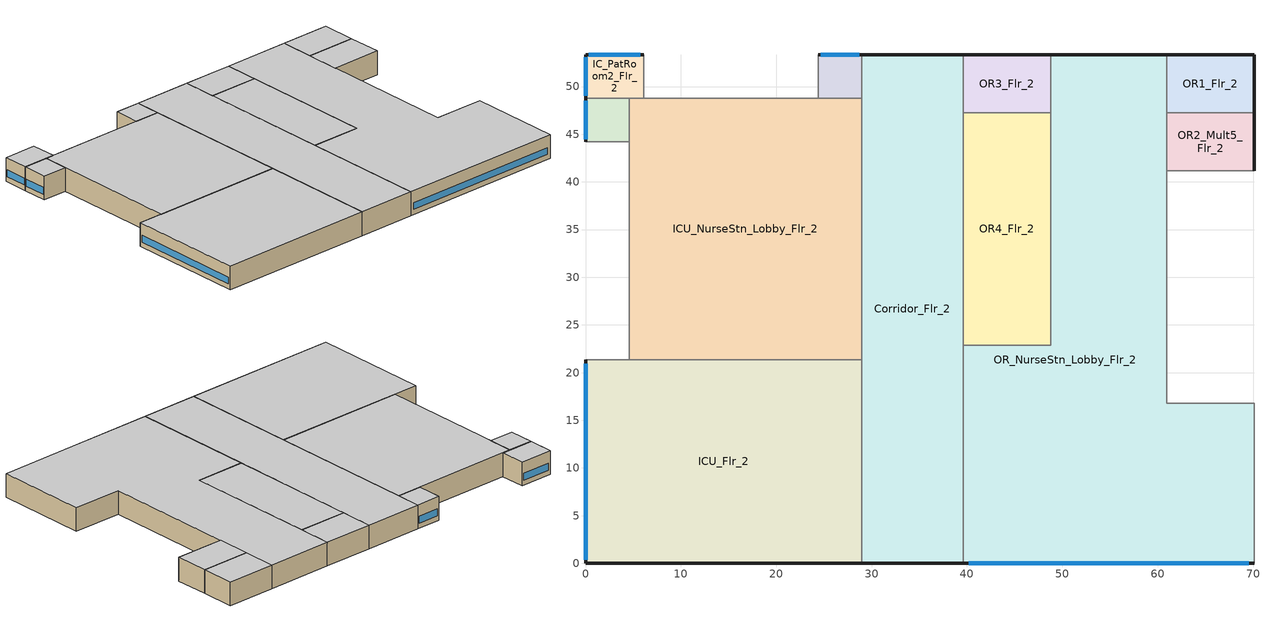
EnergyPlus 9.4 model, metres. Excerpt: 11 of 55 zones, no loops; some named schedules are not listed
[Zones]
Corridor_Flr_2
 floor adiabatic (int_slab_floor): 39.62,53.34 39.62,0 28.96,0 28.96,53.34 z4.27
 wall outside (nonres_ext_wall): 39.62,53.34 28.96,53.34 / 28.96,0 39.62,0 z4.27:8.54
 wall adiabatic (int_wall): 39.62,0 39.62,53.34 / 28.96,53.34 28.96,0 z4.27:8.54
 ceiling adiabatic (int_slab_ceiling): 28.96,53.34 28.96,0 39.62,0 39.62,53.34 z8.54
ICU_Flr_2
 floor adiabatic (int_slab_floor): 28.96,21.34 28.96,0 0,0 0,21.34 z4.27
 wall outside (nonres_ext_wall): 0,21.34 0,0 28.96,0 z4.27:8.54
 wall adiabatic (int_wall): 28.96,0 28.96,21.34 0,21.34 z4.27:8.54
 window (Window_U_0.40_SHGC_0.38): 0,20.94 0,0.4 z5.18:6.4
 ceiling adiabatic (int_slab_ceiling): 0,21.34 0,0 28.96,0 28.96,21.34 z8.54
ICU_NurseStn_Lobby_Flr_2
 floor adiabatic (int_slab_floor): 4.57,21.34 4.57,48.77 28.96,48.77 28.96,21.34 z4.27
 wall adiabatic (int_wall): 28.96,21.34 28.96,48.77 4.57,48.77 4.57,21.34 28.96,21.34 z4.27:8.54
 ceiling adiabatic (int_slab_ceiling): 4.57,21.34 28.96,21.34 28.96,48.77 4.57,48.77 z8.54
IC_PatRoom1_Mult5_Flr_2
 floor adiabatic (int_slab_floor): 28.96,53.34 28.96,48.77 24.38,48.77 24.38,53.34 z4.27
 wall outside (nonres_ext_wall): 28.96,53.34 24.38,53.34 z4.27:8.54
 wall adiabatic (int_wall): 24.38,53.34 24.38,48.77 28.96,48.77 28.96,53.34 z4.27:8.54
 window (Window_U_0.40_SHGC_0.38): 28.68,53.34 24.66,53.34 z5.18:6.4
 ceiling adiabatic (int_slab_ceiling): 24.38,53.34 24.38,48.77 28.96,48.77 28.96,53.34 z8.54
IC_PatRoom2_Flr_2
 floor adiabatic (int_slab_floor): 6.1,53.34 6.1,48.77 0,48.77 0,53.34 z4.27
 wall outside (nonres_ext_wall): 6.1,53.34 0,53.34 0,48.77 z4.27:8.54
 wall adiabatic (int_wall): 0,48.77 6.1,48.77 6.1,53.34 z4.27:8.54
 window (Window_U_0.40_SHGC_0.38): 5.73,53.34 0.37,53.34 / 0,53.07 0,49.04 z5.18:6.4
 ceiling adiabatic (int_slab_ceiling): 0,53.34 0,48.77 6.1,48.77 6.1,53.34 z8.54
IC_PatRoom3_Mult6_Flr_2
 floor adiabatic (int_slab_floor): 4.57,48.77 4.57,44.2 0,44.2 0,48.77 z4.27
 wall outside (nonres_ext_wall): 0,48.77 0,44.2 z4.27:8.54
 wall adiabatic (int_wall): 0,44.2 4.57,44.2 4.57,48.77 0,48.77 z4.27:8.54
 window (Window_U_0.40_SHGC_0.38): 0,48.49 0,44.47 z5.18:6.4
 ceiling adiabatic (int_slab_ceiling): 0,48.77 0,44.2 4.57,44.2 4.57,48.77 z8.54
OR1_Flr_2
 floor adiabatic (int_slab_floor): 70.1,53.34 70.1,47.24 60.96,47.24 60.96,53.34 z4.27
 wall outside (nonres_ext_wall): 70.1,47.24 70.1,53.34 60.96,53.34 z4.27:8.54
 wall adiabatic (int_wall): 60.96,53.34 60.96,47.24 70.1,47.24 z4.27:8.54
 ceiling adiabatic (int_slab_ceiling): 60.96,53.34 60.96,47.24 70.1,47.24 70.1,53.34 z8.54
OR2_Mult5_Flr_2
 floor adiabatic (int_slab_floor): 70.1,47.24 70.1,41.15 60.96,41.15 60.96,47.24 z4.27
 wall outside (nonres_ext_wall): 70.1,41.15 70.1,47.24 z4.27:8.54
 wall adiabatic (int_wall): 70.1,47.24 60.96,47.24 60.96,41.15 70.1,41.15 z4.27:8.54
 ceiling adiabatic (int_slab_ceiling): 60.96,47.24 60.96,41.15 70.1,41.15 70.1,47.24 z8.54
OR3_Flr_2
 floor adiabatic (int_slab_floor): 48.77,53.34 48.77,47.24 39.62,47.24 39.62,53.34 z4.27
 wall outside (nonres_ext_wall): 48.77,53.34 39.62,53.34 z4.27:8.54
 wall adiabatic (int_wall): 39.62,53.34 39.62,47.24 48.77,47.24 48.77,53.34 z4.27:8.54
 ceiling adiabatic (int_slab_ceiling): 39.62,53.34 39.62,47.24 48.77,47.24 48.77,53.34 z8.54
OR4_Flr_2
 floor adiabatic (int_slab_floor): 48.77,47.24 48.77,22.86 39.62,22.86 39.62,47.24 z4.27
 wall adiabatic (int_wall): 48.77,22.86 48.77,47.24 39.62,47.24 39.62,22.86 48.77,22.86 z4.27:8.54
 ceiling adiabatic (int_slab_ceiling): 39.62,47.24 39.62,22.86 48.77,22.86 48.77,47.24 z8.54
OR_NurseStn_Lobby_Flr_2
 floor adiabatic (int_slab_floor): 39.62,0 39.62,22.86 48.77,22.86 48.77,53.34 60.96,53.34 60.96,16.76 70.1,16.76 70.1,0 z4.27
 wall outside (nonres_ext_wall): 60.96,53.34 48.77,53.34 / 39.62,0 70.1,0 z4.27:8.54
 wall adiabatic (int_wall): 70.1,0 70.1,16.76 60.96,16.76 60.96,53.34 / 48.77,53.34 48.77,22.86 39.62,22.86 39.62,0 z4.27:8.54
 window (Window_U_0.42_SHGC_0.40): 40.2,0 69.53,0 z5.18:6.4
 ceiling adiabatic (int_slab_ceiling): 39.62,0 70.1,0 70.1,16.76 60.96,16.76 60.96,53.34 48.77,53.34 48.77,22.86 39.62,22.86 z8.54
[Building]
Hospital: Loads convergence tolerance value=0.04; Maximum number of warmup days=25; Minimum number of warmup days=6; North axis=-90; Solar distribution=FullInteriorAndExterior; Temperature convergence tolerance value=0.2; Terrain=City
[Site:Location]
Denver-Aurora-Buckley.AFB_CO_USA WMO=724695: Elevation=1726; Latitude=39.72; Longitude=-104.75; Time zone=-7
[Site:WaterMainsTemperature]
Annual average outdoor air temperature=9.95; Calculation method=Correlation; Maximum difference in monthly average outdoor air temperatures=23.7
[SizingPeriod:DesignDay] Barometric pressure=82237; Day of month=21; Daylight saving time indicator=No; Dry bulb temperature range modifier type=DefaultMultipliers; Humidity condition type=WetBulb; Rain indicator=No; Snow indicator=No
Name | Ashrae clear sky optical depth for beam irradiance taub | Ashrae clear sky optical depth for diffuse irradiance taud | Daily dry bulb temperature range | Day type | Maximum dry bulb temperature | Month | Solar model indicator | Wetbulb or dewpoint at maximum dry bulb | Wind direction | Wind speed | Sky clearness
Denver-Aurora-Buckley.AFB_CO_USA Ann Clg .4% Condns DB=>MWB | 0.423 | 2.02 | 14.8 | SummerDesignDay | 33.9 | 7 | ASHRAETau | 15 | 30 | 3.6
Denver-Aurora-Buckley.AFB_CO_USA Ann Htg 99.6% Condns DB |  |  | 0 | WinterDesignDay | -17.9 | 12 | ASHRAEClearSky | -17.9 | 180 | 2.5 | 0
[Construction]
InteriorFurnishings: Std Wood 6inch
Window_U_0.40_SHGC_0.38: Glass_8652_LayerAvg, Gap_1_W_0_0127, Glass_102_LayerAvg
Window_U_0.42_SHGC_0.40: LoE TINT 6MM, AIR 6MM, CLEAR 6MM
int_slab_ceiling: CP02 CARPET PAD, 100mm Normalweight concrete floor
int_slab_floor: 100mm Normalweight concrete floor, CP02 CARPET PAD
int_wall: G01 13mm gypsum board, G01 13mm gypsum board
nonres_ext_wall: 200mm Normalweight concrete wall, Nonres_Exterior_Wall_Insulation, G01 13mm gypsum board
[Material]
Name | Conductivity | Density | Roughness | Specific heat | Thickness | Solar absorptance | Thermal absorptance | Visible absorptance
100mm Normalweight concrete floor | 2.31 | 2322 | MediumRough | 832 | 0.1016
200mm Normalweight concrete wall | 2.31 | 2322 | MediumRough | 832 | 0.2032
G01 13mm gypsum board | 0.16 | 800 | Smooth | 1090 | 0.0127 | 0.7 | 0.9 | 0.5
Std Wood 6inch | 0.12 | 540 | MediumSmooth | 1210 | 0.15 | 0.7 | 0.9 | 0.7
[Material:NoMass] Solar absorptance=0.7; Thermal absorptance=0.9
Name | Roughness | Thermal resistance | Visible absorptance
CP02 CARPET PAD | VeryRough | 0.21648 | 0.8
Nonres_Exterior_Wall_Insulation | MediumSmooth | 1.63975 | 0.7
[WindowMaterial:Gas] Gas type=Air
Name | Thickness
AIR 6MM | 0.0063
Gap_1_W_0_0127 | 0.0127
[WindowMaterial:Glazing] Front side infrared hemispherical emissivity=0.84; Infrared transmittance at normal incidence=0; Optical data type=SpectralAverage
Name | Back side infrared hemispherical emissivity | Back side solar reflectance at normal incidence | Back side visible reflectance at normal incidence | Conductivity | Front side solar reflectance at normal incidence | Front side visible reflectance at normal incidence | Solar transmittance at normal incidence | Thickness | Visible transmittance at normal incidence
CLEAR 6MM | 0.84 | 0.071 | 0.08 | 0.9 | 0.071 | 0.08 | 0.775 | 0.006 | 0.881
Glass_102_LayerAvg | 0.84 | 0.0748545 | 0.082564 | 1 | 0.0747638 | 0.082563 | 0.833848 | 0.003048 | 0.89926
Glass_8652_LayerAvg | 0.39 | 0.462105 | 0.306829 | 0.962 | 0.298987 | 0.209449 | 0.343691 | 0.003059 | 0.487937
LoE TINT 6MM | 0.1 | 0.2 | 0.054 | 0.9 | 0.093 | 0.035 | 0.36 | 0.006 | 0.5
[ElectricEquipment] Design level calculation method=EquipmentLevel; End use subcategory=MiscPlug; Fraction latent=0; Fraction lost=0; Fraction radiant=0.5
Name | Zone or zonelist | Design level | Schedule
ICU_Flr_2_MiscPlug_Equip | ICU_Flr_2 | 19947.9 | BLDG_EQUIP_EXTD_SCH
ICU_NurseStn_Lobby_Flr_2_MiscPlug_Equip | ICU_NurseStn_Lobby_Flr_2 | 14391.9 | BLDG_EQUIP_EXTD_SCH
IC_PatRoom1_Mult5_Flr_2_MiscPlug_Equip | IC_PatRoom1_Mult5_Flr_2 | 674.7548 | BLDG_EQUIP_EXTD_SCH
IC_PatRoom2_Flr_2_MiscPlug_Equip | IC_PatRoom2_Flr_2 | 899.673 | BLDG_EQUIP_EXTD_SCH
IC_PatRoom3_Mult6_Flr_2_MiscPlug_Equip | IC_PatRoom3_Mult6_Flr_2 | 674.7548 | BLDG_EQUIP_EXTD_SCH
OR1_Flr_2_MiscPlug_Equip | OR1_Flr_2 | 2399.13 | BLDG_EQUIP_SCH
OR2_Mult5_Flr_2_MiscPlug_Equip | OR2_Mult5_Flr_2 | 2399.13 | BLDG_EQUIP_SCH
OR3_Flr_2_MiscPlug_Equip | OR3_Flr_2 | 2399.13 | BLDG_EQUIP_SCH
OR4_Flr_2_MiscPlug_Equip | OR4_Flr_2 | 9596.51 | BLDG_EQUIP_SCH
OR_NurseStn_Lobby_Flr_2_MiscPlug_Equip | OR_NurseStn_Lobby_Flr_2 | 11331.5 | BLDG_EQUIP_EXTD_SCH
[EnergyManagementSystem:Program]
ER_Main: IF ER_Humidifier_Status > 0; SET ER_ExtraElecHeatC_Status = 1; SET ER_ExtraElecHeatC_SP = ER_AfterHumidifier_Temp + 0.36; ELSE; SET ER_ExtraElecHeatC_Status = 0; SET ER_ExtraElecHeatC_SP = NULL; ENDIF; IF T_OA < 10 && ER_HeatC_Status >0; SET HeatGain = 0 * (ER_FanDesignMass/1.2) *2118; SET FlowRate = (ER_FanMassFlow/1.2)*2118; SET ER_PreheatDeltaT = HeatGain/(1.08*FlowRate); SET ER_ExtraWaterHeatC_Status = 1; SET ER_ExtraWaterHeatC_SP = ER_AfterElecHeatC_Temp + ER_PreheatDeltaT; ELSE; SET ER_ExtraWaterHeatC_Status = 0; SET ER_ExtraWaterHeatC_SP = NULL; ENDIF
ICU_Main: IF ICU_Humidifier_Status > 0; SET ICU_ExtraElecHeatC_Status = 1; SET ICU_ExtraElecHeatC_SP = ICU_AfterHumidifier_Temp + 0.36; ELSE; SET ICU_ExtraElecHeatC_Status = 0; SET ICU_ExtraElecHeatC_SP = NULL; ENDIF; IF T_OA < 10 && ICU_HeatC_Status >0; SET HeatGain = 0 * (ICU_FanDesignMass/1.2) *2118; SET FlowRate = (ICU_FanMassFlow/1.2)*2118; SET ICU_PreheatDeltaT = HeatGain/(1.08*FlowRate); SET ICU_ExtraWaterHeatC_Status = 1; SET ICU_ExtraWaterHeatC_SP = ICU_AfterElecHeatC_Temp + ICU_PreheatDeltaT; ELSE; SET ICU_ExtraWaterHeatC_Status = 0; SET ICU_ExtraWaterHeatC_SP = NULL; ENDIF
LABS_Main: IF LABS_Humidifier_Status > 0; SET LABS_ExtraElecHeatC_Status = 1; SET LABS_ExtraElecHeatC_SP = LABS_AfterHumidifier_Temp + 0.36; ELSE; SET LABS_ExtraElecHeatC_Status = 0; SET LABS_ExtraElecHeatC_SP = NULL; ENDIF; IF T_OA < 10 && LABS_HeatC_Status >0; SET HeatGain = 0 * (LABS_FanDesignMass/1.2) *2118; SET FlowRate = (LABS_FanMassFlow/1.2)*2118; SET LABS_PreheatDeltaT = HeatGain/(1.08*FlowRate); SET LABS_ExtraWaterHeatC_Status = 1; SET LABS_ExtraWaterHeatC_SP = LABS_AfterElecHeatC_Temp + LABS_PreheatDeltaT; ELSE; SET LABS_ExtraWaterHeatC_Status = 0; SET LABS_ExtraWaterHeatC_SP = NULL; ENDIF
OR_Main: IF OR_Humidifier_Status > 0; SET OR_ExtraElecHeatC_Status = 1; SET OR_ExtraElecHeatC_SP = OR_AfterHumidifier_Temp + 0.36; ELSE; SET OR_ExtraElecHeatC_Status = 0; SET OR_ExtraElecHeatC_SP = NULL; ENDIF; IF T_OA < 10 && OR_HeatC_Status >0; SET HeatGain = 0 * (OR_FanDesignMass/1.2) *2118; SET FlowRate = (OR_FanMassFlow/1.2)*2118; SET OR_PreheatDeltaT = HeatGain/(1.08*FlowRate); SET OR_ExtraWaterHeatC_Status = 1; SET OR_ExtraWaterHeatC_SP = OR_AfterElecHeatC_Temp + OR_PreheatDeltaT; ELSE; SET OR_ExtraWaterHeatC_Status = 0; SET OR_ExtraWaterHeatC_SP = NULL; ENDIF
Patrms_Main: IF Patrms_Humidifier_Status > 0; SET Patrms_ExtraElecHeatC_Status = 1; SET Patrms_ExtraElecHeatC_SP = Patrms_AfterHumidifier_Temp + 0.36; ELSE; SET Patrms_ExtraElecHeatC_Status = 0; SET Patrms_ExtraElecHeatC_SP = NULL; ENDIF; IF T_OA < 10 && Patrms_HeatC_Status >0; SET HeatGain = 0 * (Patrms_FanDesignMass/1.2) *2118; SET FlowRate = (Patrms_FanMassFlow/1.2)*2118; SET Patrms_PreheatDeltaT = HeatGain/(1.08*FlowRate); SET Patrms_ExtraWaterHeatC_Status = 1; SET Patrms_ExtraWaterHeatC_SP = Patrms_AfterElecHeatC_Temp + Patrms_PreheatDeltaT; ELSE; SET Patrms_ExtraWaterHeatC_Status = 0; SET Patrms_ExtraWaterHeatC_SP = NULL; ENDIF
PlantPump_EMS_Program: IF ChillerPlantDemandLoad < 630280.33; SET Chiller2PumpStatus = 0; SET Chiller2Status = 0; SET Chiller2PumpFlow = 0; ELSE; SET Chiller2PumpStatus = 1; SET Chiller2Status = 1; SET Chiller2PumpFlow = Chiller2PumpDesignFlow; ENDIF
SetBoilerCurve: IF BoilerPLR >= PLRx; IF BoilerType == 1; SET BoilerCurve = 0.975 + 0.305*BoilerPLR - 0.527*(BoilerPLR^2) + 0.249*(BoilerPLR^3); ELSE; SET BoilerCurve = 0.907 + 0.320*BoilerPLR - 0.420*(BoilerPLR^2) + 0.193*(BoilerPLR^3); ENDIF; ELSE; IF BoilerPLR == 0; SET BoilerCurve = NULL; ELSE; IF BoilerPLR <0.05; SET BoilerCurve = (0.05/(0.05 + SkinLossRate)) * (Ecx/EtRated); ELSE; SET BoilerCurve = (BoilerPLR/(BoilerPLR + SkinLossRate)) * (Ecx/EtRated); ENDIF; ENDIF; ENDIF
SetBoilerPar: SET CapRated =  1546341.78; SET EtRated =  0.8125; SET CapRated = (CapRated *3.412)/1000; SET SkinLossRate = 0.02; SET BoilerType = 1; IF BoilerType  == 1; IF CapRated >10000; SET PLRx = 0.2; ELSEIF CapRated >5000; SET PLRx = 0.25; ELSEIF CapRated >1000; SET PLRx = 0.33; ELSE; SET BoilerType = 2; SET PLRx = 0.2; ENDIF; ELSE; SET PLRx = 0.2; ENDIF; IF BoilerType == 1; SET CurveX = 0.975 + 0.305 * PLRx - 0.527 * (PLRx^2) + 0.249 * (PLRx^3); ELSE; SET CurveX = 0.907 + 0.320 * PLRx - 0.420 * (PLRx^2) + 0.193 * (PLRx^3); ENDIF; SET LoadX = CapRated * PLRx; SET Etx = CurveX * EtRated; SET InputEx = LoadX/Etx; SET SkinEx = CapRated * SkinLossRate; SET Ecx = (LoadX + SkinEx)/InputEx
Transformer_Load_Prog: SET Wired_LTG = Facility_Int_LTG*0.022
[EnergyManagementSystem:ProgramCallingManager]
BoilerCurveManager: InsideHVACSystemIterationLoop; SetBoilerCurve
BoilerParManager: BeginNewEnvironment; SetBoilerPar
ChangeTowerFlow_Manager: InsideHVACSystemIterationLoop; ChangTowerFlow
ER_Main_Manager: InsideHVACSystemIterationLoop; ER_Main
ICU_Main_Manager: InsideHVACSystemIterationLoop; ICU_Main
LABS_Main_Manager: InsideHVACSystemIterationLoop; LABS_Main
OR_Main_Manager: InsideHVACSystemIterationLoop; OR_Main
Patrms_Main_Manager: InsideHVACSystemIterationLoop; Patrms_Main
PlantPump_EMS_Program Manager: InsideHVACSystemIterationLoop; PlantPump_EMS_Program
Transformer_Load_Prog_Manager: AfterPredictorAfterHVACManagers; Transformer_Load_Prog
[EnergyManagementSystem:Sensor]
Name | Output variable or output meter index key | Output variable or output meter
ER_FanMassFlow | VAV_ER Supply Equipment Outlet Node | System Node Mass Flow Rate
Facility_Int_LTG |  | InteriorLights:Electricity
ICU_FanMassFlow | VAV_ICU Supply Equipment Outlet Node | System Node Mass Flow Rate
LABS_FanMassFlow | VAV_LABS Supply Equipment Outlet Node | System Node Mass Flow Rate
OR_FanMassFlow | VAV_OR Supply Equipment Outlet Node | System Node Mass Flow Rate
[Exterior:FuelEquipment] Fuel use type=Electricity
Name | Design level | End use subcategory | Schedule
Elevators | 162963 | Elevators | BLDG_ELEVATORS
Elevators_Lights_Fan | 501 | General | ELEV_LIGHT_FAN_SCH_ADD_DF
[Exterior:Lights]
Exterior_Lights: Control option=AstronomicalClock; Design level=9863; End use subcategory=General; Schedule=Exterior_Lgt_ALWAYS_ON
[InternalMass] Construction=InteriorFurnishings
Name | Zone or zonelist | Surface area
Corridor_Flr_2_InternalMass_1 | Corridor_Flr_2 | 1138.06
ICU_Flr_2_InternalMass_1 | ICU_Flr_2 | 1235.93
ICU_NurseStn_Lobby_Flr_2_InternalMass_1 | ICU_NurseStn_Lobby_Flr_2 | 1337.54
IC_PatRoom1_Mult5_Flr_2_InternalMass_1 | IC_PatRoom1_Mult5_Flr_2 | 41.8064
IC_PatRoom2_Flr_2_InternalMass_1 | IC_PatRoom2_Flr_2 | 55.7418
IC_PatRoom3_Mult6_Flr_2_InternalMass_1 | IC_PatRoom3_Mult6_Flr_2 | 41.8064
OR1_Flr_2_InternalMass_1 | OR1_Flr_2 | 111.4836
OR2_Mult5_Flr_2_InternalMass_1 | OR2_Mult5_Flr_2 | 111.4836
OR3_Flr_2_InternalMass_1 | OR3_Flr_2 | 111.4836
OR4_Flr_2_InternalMass_1 | OR4_Flr_2 | 445.9346
OR_NurseStn_Lobby_Flr_2_InternalMass_1 | OR_NurseStn_Lobby_Flr_2 | 2025.29
[Lights] Design level calculation method=Watts/Area; End use subcategory=General Lights; Fraction radiant=0.7; Fraction replaceable=1; Fraction visible=0.2; Return air fraction=0; Return air fraction calculated from plenum temperature=No
Name | Zone or zonelist | Schedule | Watts per zone floor area
Corridor_Flr_2_Lights | Corridor_Flr_2 | BLDG_LIGHT_CORRIDOR_SCH | 9.9028
ICU_Flr_2_Lights | ICU_Flr_2 | BLDG_LIGHT_EXTD_SCH | 11.0868
ICU_NurseStn_Lobby_Flr_2_Lights | ICU_NurseStn_Lobby_Flr_2 | BLDG_LIGHT_EXTD_SCH | 8.71877
IC_PatRoom1_Mult5_Flr_2_Lights | IC_PatRoom1_Mult5_Flr_2 | BLDG_LIGHT_EXTD_SCH | 11.0868
IC_PatRoom2_Flr_2_Lights | IC_PatRoom2_Flr_2 | BLDG_LIGHT_EXTD_SCH | 11.0868
IC_PatRoom3_Mult6_Flr_2_Lights | IC_PatRoom3_Mult6_Flr_2 | BLDG_LIGHT_EXTD_SCH | 11.0868
OR1_Flr_2_Lights | OR1_Flr_2 | BLDG_LIGHT_SCH | 23.3577
OR2_Mult5_Flr_2_Lights | OR2_Mult5_Flr_2 | BLDG_LIGHT_SCH | 23.3577
OR3_Flr_2_Lights | OR3_Flr_2 | BLDG_LIGHT_SCH | 23.3577
OR4_Flr_2_Lights | OR4_Flr_2 | BLDG_LIGHT_SCH | 23.3577
OR_NurseStn_Lobby_Flr_2_Lights | OR_NurseStn_Lobby_Flr_2 | BLDG_LIGHT_NURSEFLR234_SCH | 9.94585
[People] Activity level schedule=ACTIVITY_SCH; Air velocity schedule=AIR_VELO_SCH; Clothing insulation calculation method=ClothingInsulationSchedule; Clothing insulation schedule=CLOTHING_SCH; Enable ashrae 55 comfort warnings=No; Fraction radiant=0.3; Mean radiant temperature calculation type=ZoneAveraged; Number of people calculation method=People; Sensible heat fraction=Autocalculate; Thermal comfort model 1 type=Fanger; Work efficiency schedule=WORK_EFF_SCH
Name | Zone or zonelist | Number of people | Number of people schedule
Corridor_Flr_2 | Corridor_Flr_2 | 6.1228 | BLDG_OCC_EXTD_SCH
ICU_Flr_2 | ICU_Flr_2 | 33.2462 | BLDG_OCC_EXTD_SCH
ICU_NurseStn_Lobby_Flr_2 | ICU_NurseStn_Lobby_Flr_2 | 9.5946 | BLDG_OCC_EXTD_SCH
IC_PatRoom1_Mult5_Flr_2 | IC_PatRoom1_Mult5_Flr_2 | 1.1244 | BLDG_OCC_EXTD_SCH
IC_PatRoom2_Flr_2 | IC_PatRoom2_Flr_2 | 1.4994 | BLDG_OCC_EXTD_SCH
IC_PatRoom3_Mult6_Flr_2 | IC_PatRoom3_Mult6_Flr_2 | 1.1244 | BLDG_OCC_EXTD_SCH
OR1_Flr_2 | OR1_Flr_2 | 2.9988 | BLDG_OCC_SCH
OR2_Mult5_Flr_2 | OR2_Mult5_Flr_2 | 2.9988 | BLDG_OCC_SCH
OR3_Flr_2 | OR3_Flr_2 | 2.9988 | BLDG_OCC_SCH
OR4_Flr_2 | OR4_Flr_2 | 11.9956 | BLDG_OCC_SCH
OR_NurseStn_Lobby_Flr_2 | OR_NurseStn_Lobby_Flr_2 | 14.528 | BLDG_OCC_EXTD_SCH
[SurfaceProperty:OtherSideCoefficients] Combined convective radiative film coefficient=0; Constant temperature=1; Constant temperature coefficient=1; External dry bulb temperature coefficient=0; Ground temperature coefficient=0; Period of sinusoidal variation=24; Sinusoidal variation of constant temperature coefficient=No; Wind speed coefficient=0; Zone air temperature coefficient=0
Name | Constant temperature schedule
surfPropOthSdCoefBasementAvgFloor | scheduleOSCBasementFloorTemp
surfPropOthSdCoefBasementAvgWall | scheduleOSCBasementWallSurfaceTemp
surfPropOthSdCoefBasementLowerWall | scheduleOSCBasementLowerWallTemp
surfPropOthSdCoefBasementUpperWall | scheduleOSCBasementUpperWallTemp
[Zone] Ceiling height=4.2683; Floor area=Autocalculate; Part of total floor area=Yes; Type=1
Name | Multiplier | Volume
Corridor_Flr_2 | 1 | 2428.79
ICU_Flr_2 | 1 | 2637.63
ICU_NurseStn_Lobby_Flr_2 | 1 | 2854.51
IC_PatRoom1_Mult5_Flr_2 | 5 | 89.21
IC_PatRoom2_Flr_2 | 1 | 118.96
IC_PatRoom3_Mult6_Flr_2 | 6 | 89.21
OR1_Flr_2; OR3_Flr_2 | 1 | 237.91
OR2_Mult5_Flr_2 | 5 | 237.91
OR4_Flr_2 | 1 | 951.7
OR_NurseStn_Lobby_Flr_2 | 1 | 4322.24
[ZoneInfiltration:DesignFlowRate] Constant term coefficient=0; Design flow rate calculation method=Flow/ExteriorArea; Flow per exterior surface area=0.00056896; Schedule=INFIL_SCH_PNNL; Temperature term coefficient=0; Velocity squared term coefficient=0; Velocity term coefficient=0.224
Name | Zone or zonelist
Corridor_Flr_2_Infiltration | Corridor_Flr_2
ICU_Flr_2_Infiltration | ICU_Flr_2
ICU_NurseStn_Lobby_Flr_2_Infiltration | ICU_NurseStn_Lobby_Flr_2
IC_PatRoom1_Mult5_Flr_2_Infiltration | IC_PatRoom1_Mult5_Flr_2
IC_PatRoom2_Flr_2_Infiltration | IC_PatRoom2_Flr_2
IC_PatRoom3_Mult6_Flr_2_Infiltration | IC_PatRoom3_Mult6_Flr_2
OR1_Flr_2_Infiltration | OR1_Flr_2
OR2_Mult5_Flr_2_Infiltration | OR2_Mult5_Flr_2
OR3_Flr_2_Infiltration | OR3_Flr_2
OR4_Flr_2_Infiltration | OR4_Flr_2
OR_NurseStn_Lobby_Flr_2_Infiltration | OR_NurseStn_Lobby_Flr_2
